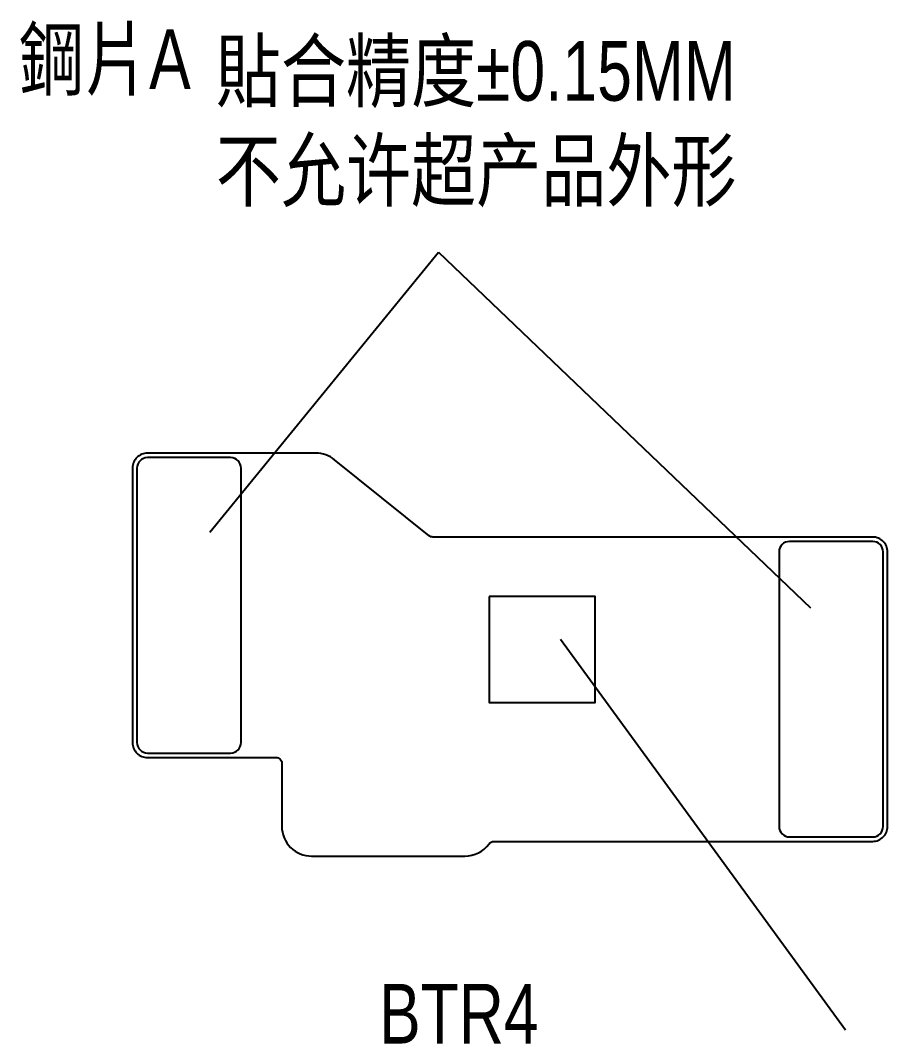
# Model space of a CAD drawing. Header units: millimetres. Extents: x 0 to 210, y 0 to 297.
# Drawn here: x 144.94 to 173.92, y 140.81 to 175.1 of the extents above; entities that cross this region are included whole.
import ezdxf

# ---------------------------------------------------------------- set-up
doc = ezdxf.new("R2010")
doc.units = ezdxf.units.MM
doc.header["$LTSCALE"] = 19.36
doc.layers.get('0').update_dxf_attribs({"linetype": 'CONTINUOUS'})
for name, color, linetype in [('barcodea-b_layer1', 2, 'CONTINUOUS'), ('susa-b_layer0', 1, 'CONTINUOUS'), ('備註', 1, 'CONTINUOUS')]:
    doc.layers.add(name, color=color, linetype=linetype)
doc.styles.get("Standard").update_dxf_attribs({"font": 'simplex.shx', "width": 0.8})

msp = doc.modelspace()

# ---------------------------------------------------------------- linework, layer by layer
at = {"linetype": 'Continuous'}
msp.add_lwpolyline([(174.022, 148.089), (174.022, 157.289, 0.414365), (173.522, 157.789), (158.773, 157.789, -0.170771), (158.647, 157.833), (155.477, 160.379, 0.170765), (154.85, 160.599), (149.202, 160.599, 0.414218), (148.702, 160.099), (148.702, 150.899, 0.414219), (149.202, 150.399), (153.509, 150.399, -0.414223), (153.709, 150.199), (153.709, 148.094, 0.414215), (154.709, 147.094), (159.846, 147.094, 0.24029), (160.656, 147.507, -0.240069), (160.817, 147.589), (173.522, 147.589, 0.414366)], format="xyb", close=True, dxfattribs=at)
at = {"layer": 'barcodea-b_layer1', "linetype": 'Continuous'}
msp.add_lwpolyline([(160.662, 155.798), (160.662, 152.242), (164.218, 152.242), (164.218, 155.798)], close=True, dxfattribs=at)
at = {"layer": 'susa-b_layer0', "linetype": 'Continuous'}
for points in [[(152.342, 150.899), (152.342, 160.099, 0.414197), (151.992, 160.449), (149.202, 160.449, 0.414007), (148.852, 160.099), (148.852, 150.899, 0.414221), (149.202, 150.549), (151.992, 150.549, 0.414218)], [(173.872, 148.089), (173.872, 157.289, 0.414197), (173.522, 157.639), (170.732, 157.639, 0.414007), (170.382, 157.289), (170.382, 148.089, 0.414221), (170.732, 147.739), (173.522, 147.739, 0.414218)]]:
    msp.add_lwpolyline(points, format="xyb", close=True, dxfattribs=at)
at = {"layer": '備註'}
for p, q in [((151.298, 157.953), (158.963, 167.333)), ((158.963, 167.333), (171.44, 155.42))]:
    msp.add_line(p, q, dxfattribs=at)
at = {"layer": '備註', "color": 2}
msp.add_line((163.059, 154.368), (172.605, 141.268), dxfattribs=at)

# ---------------------------------------------------------------- texts
at = {"layer": 'susa-b_layer0', "linetype": 'Continuous', "char_height": 2, "attachment_point": 1}
for s, insert, width in [('{\\fPMingLiU|b0|i0|c136|p0;鋼片A }', (144.894, 174.803), 25.21151), ('{\\fPMingLiU|b0|i0|c136|p0;\\C1;貼合精度%%P0.15MM\\P不允许超产品外形}', (151.496, 174.412), 105.75163)]:
    msp.add_mtext(s, dxfattribs=dict(at, insert=insert, width=width))
at = {"layer": '備註', "ltscale": 0.8, "insert": (156.969, 142.813), "char_height": 2, "width": 13.97212, "attachment_point": 1}
msp.add_mtext('{\\fPMingLiU|b0|i0|c136|p18;\\C1;BTR4}', dxfattribs=at)

doc.saveas('drawing.dxf')
